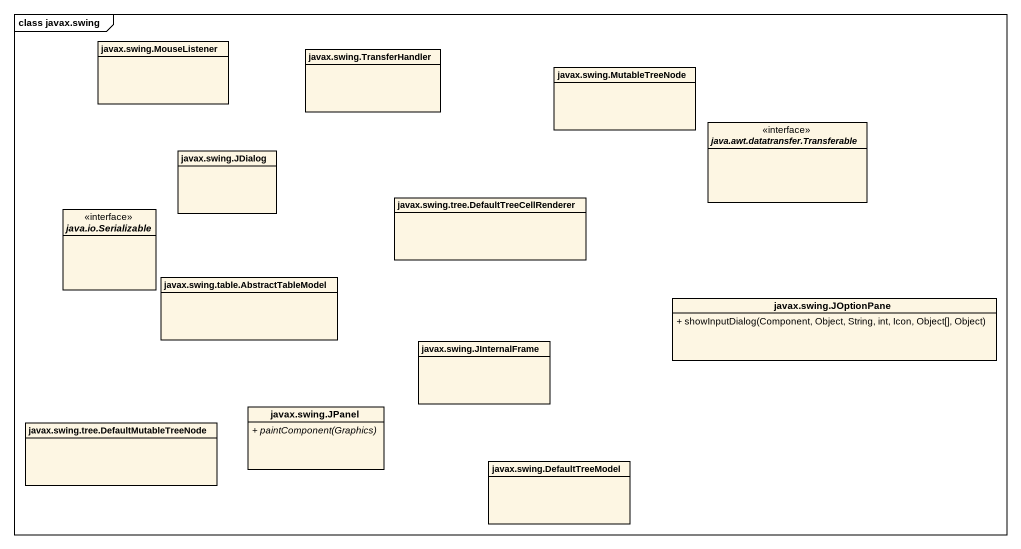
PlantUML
@startuml
mainframe class javax.swing
hide circle
hide empty members
skinparam classAttributeIconSize 0
class "javax.swing.MouseListener" as javax_swing_MouseListener
class "javax.swing.TransferHandler" as javax_swing_TransferHandler
class "javax.swing.MutableTreeNode" as javax_swing_MutableTreeNode
class "javax.swing.JDialog" as javax_swing_JDialog
interface "java.awt.datatransfer.Transferable" as java_awt_datatransfer
interface "java.io.Serializable" as java_io_Serializable
class "javax.swing.tree.DefaultTreeCellRenderer" as javax_swing_tree
class "javax.swing.table.AbstractTableModel" as javax_swing_table
class "javax.swing.JOptionPane" as javax_swing_JOptionPane {
  + showInputDialog(Component, Object, String, int, Icon, Object[], Object)
}
class "javax.swing.JInternalFrame" as javax_swing_JInternalFrame
class "javax.swing.tree.DefaultMutableTreeNode" as javax_swing_tree_2
class "javax.swing.JPanel" as javax_swing_JPanel {
  {abstract} + paintComponent(Graphics)
}
class "javax.swing.DefaultTreeModel" as javax_swing_DefaultTreeModel
@enduml
